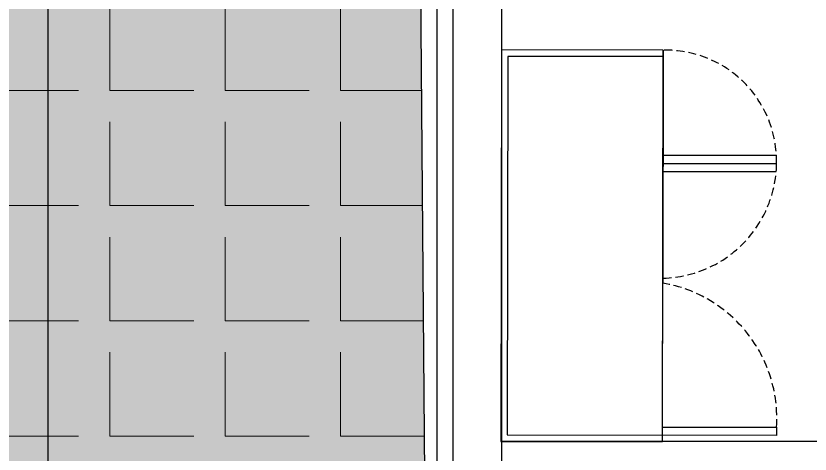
# Model space of a CAD drawing. Header units: millimetres. Extents: x -10496 to -5455, y -188 to 7293.
# Drawn here: x -7634.9 to -7389.5, y 2832.6 to 2968 of the extents above; entities that cross this region are included whole.
import ezdxf

# ---------------------------------------------------------------- set-up
doc = ezdxf.new("R2010")
doc.units = ezdxf.units.MM
doc.linetypes.add('300_Z4_FCD_F03$0$GESTRICHELT', pattern=[0.75, 0.5, -0.25])
for name, color, linetype, lineweight in [('.', 142, 'Continuous', 15), ('00 TEFRİŞ', 252, 'Continuous', 13), ('GJC_duvar', 10, 'Continuous', 30), ('GJC_ölçüler', 253, 'Continuous', 5)]:
    doc.layers.add(name, color=color, linetype=linetype, lineweight=lineweight)
for name, color, linetype in [('BET', 4, 'Continuous'), ('GJC ALAN', 2, 'Continuous'), ('S2000-002 Çizgi', 7, 'Continuous')]:
    doc.layers.add(name, color=color, linetype=linetype)

# ---------------------------------------------------------------- blocks, each defined once
blk = doc.blocks.new('A$Cb9d96c3e')
at = {"color": 4, "extrusion": (2.60199e-20, 4.6008e-07, 1)}
blk.add_lwpolyline([(151, 0), (151, 50), (30, 50.05), (30, 0.05), (151, 0)], dxfattribs=at)
blk.add_lwpolyline([(149, 2), (149, 50), (32, 50.05), (32, 2.05)], close=True, dxfattribs=at)
at = {"layer": 'S2000-002 Çizgi', "color": 252, "true_color": 0x939598, "elevation": 0}
for points in [[(62.49, 50.03), (62.43, 85.05)], [(65, 50.03), (64.95, 85.09)], [(67.51, 50.04), (67.46, 84.94)], [(30, 50.05), (102, 50.02)]]:
    blk.add_lwpolyline(points, dxfattribs=at)
at = {"layer": 'S2000-002 Çizgi', "color": 8, "ltscale": 5, "true_color": 0x7a7a7a, "extrusion": (2.60199e-20, 4.6008e-07, 1)}
blk.add_lwpolyline([(149.01, 85.2), (149, 50), (146.49, 50), (146.5, 85.2)], close=True, dxfattribs=at)
at = {"layer": 'S2000-002 Çizgi', "color": 8, "linetype": '300_Z4_FCD_F03$0$GESTRICHELT', "ltscale": 5, "true_color": 0x7a7a7a, "extrusion": (2.60199e-20, 4.6008e-07, 1)}
for centre, radius, start, end in [((143.8, 42.89, 0), 42.4, 86.3426, 170.3438), ((64.23, 50.85, 0), 34.24, 88.8026, 181.3507)]:
    blk.add_arc(centre, radius, start, end, dxfattribs=at)
at = {"layer": 'S2000-002 Çizgi', "color": 8, "linetype": '300_Z4_FCD_F03$0$GESTRICHELT', "ltscale": 5, "true_color": 0x7a7a7a, "extrusion": (-1.40493e-09, 4.60078e-07, 1)}
blk.add_arc((64.54, 49.16, 0), 35.94, 1.5865, 91.7923, dxfattribs=at)
blk = doc.blocks.new('rölöveteyit')
at = {"layer": '.'}
h = blk.add_hatch(color=1, dxfattribs=at)
h.dxf.hatch_style = 1
edge = h.paths.add_edge_path()
edge.add_line((30397.04, -28775.81), (30397.04, -29355.68))
edge.add_line((30397.04, -29355.68), (31597.05, -29355.68))
edge.add_line((31597.05, -29355.68), (31587.02, -28125.53))
edge.add_line((31587.02, -28125.53), (31667.03, -28125.53))
edge.add_line((31667.03, -28125.53), (31667.03, -28145.53))
edge.add_line((31667.03, -28145.53), (31867.04, -28145.68))
edge.add_line((31867.04, -28145.68), (31867.04, -27605.68))
edge.add_line((31867.04, -27605.68), (31667.03, -27605.53))
edge.add_line((31667.03, -27605.53), (31667.03, -27625.53))
edge.add_line((31667.03, -27625.53), (31587.05, -27625.53))
edge.add_line((31587.05, -27625.53), (31587.05, -27605.79))
edge.add_line((31587.05, -27605.79), (31367.05, -27605.79))
edge.add_line((31367.05, -27605.79), (30667.03, -27605.53))
edge.add_line((30667.03, -27605.53), (30667.03, -27625.53))
edge.add_line((30667.03, -27625.53), (30587.03, -27625.53))
edge.add_line((30587.03, -27625.53), (30587.03, -27605.68))
edge.add_line((30587.03, -27605.68), (30387.04, -27605.68))
edge.add_line((30387.04, -27605.68), (30387.04, -28165.53))
edge.add_line((30387.04, -28165.53), (30367.05, -28165.68))
edge.add_line((30367.05, -28165.68), (30366.95, -28345.53))
edge.add_line((30366.95, -28345.53), (30527.04, -28345.61))
edge.add_line((30527.04, -28345.61), (30527.05, -28345.65))
edge.add_line((30527.05, -28345.65), (30666.95, -28345.64))
edge.add_line((30666.95, -28345.64), (30667.15, -28715.53))
edge.add_line((30667.15, -28715.53), (30427, -28715.66))
edge.add_line((30427, -28715.66), (30427, -28775.81))
edge.add_line((30427, -28775.81), (30397.04, -28775.81))
at = {"color": 7, "true_color": 0xffffff}
blk.add_lwpolyline([(30397.04, -28775.81), (30397.04, -29355.68), (31597.05, -29355.68), (31587.02, -28125.53)], dxfattribs=at)
blk.add_lwpolyline([(30397.04, -28775.81), (30397.04, -29355.68), (31597.05, -29355.68), (31587.02, -28125.53)], dxfattribs=at)
at = {"layer": 'GJC_duvar'}
for points in [[(31477.05, -29355.52), (31477.05, -28365.68)], [(31597.05, -28365.68), (31597.05, -29355.7)], [(31617.04, -28365.68), (31617.04, -28995.68)]]:
    blk.add_lwpolyline(points, dxfattribs=at)
blk = doc.blocks.new('new ytong')
at = {"layer": '00 TEFRİŞ', "color": 8}
blk.add_line((-19093.34, 3825.56), (-19093.34, 2635.56), dxfattribs=at)
at = {"layer": 'GJC_duvar'}
for points in [[(-19108.34, 3825.56), (-19108.34, 2635.56)], [(-19093.34, 3825.56), (-19093.34, 2635.56)]]:
    blk.add_lwpolyline(points, dxfattribs=at)
at = {"layer": 'GJC_duvar', "color": 3}
blk.add_lwpolyline([(-18813.31, 3097.76), (-19093.34, 3097.76)], dxfattribs=at)

msp = doc.modelspace()

# ---------------------------------------------------------------- hatches: boundary and pattern name
at = {"layer": '.', "true_color": 0x636466}
h = msp.add_hatch(dxfattribs=at)
h.set_pattern_fill('ANGLE', color=251, scale=5.1)
h.set_pattern_definition([(0, (-89361.798, -2434.176), (0, 35.6235), [25.908, -9.7155]), (90, (-89361.798, -2434.176), (-35.6235, 2e-15), [25.908, -9.7155])])
edge = h.paths.add_edge_path()
edge.add_line((-8704.88, 2954.16), (-8704.88, 2374.3))
edge.add_line((-8704.88, 2374.3), (-7504.88, 2374.3))
edge.add_line((-7504.88, 2374.3), (-7514.91, 3604.45))
edge.add_line((-7514.91, 3604.45), (-7434.9, 3604.45))
edge.add_line((-7434.9, 3604.45), (-7434.9, 3584.45))
edge.add_line((-7434.9, 3584.45), (-7234.88, 3584.3))
edge.add_line((-7234.88, 3584.3), (-7234.88, 4124.3))
edge.add_line((-7234.88, 4124.3), (-7434.9, 4124.45))
edge.add_line((-7434.9, 4124.45), (-7434.9, 4104.45))
edge.add_line((-7434.9, 4104.45), (-7514.88, 4104.45))
edge.add_line((-7514.88, 4104.45), (-7514.88, 4124.18))
edge.add_line((-7514.88, 4124.18), (-7734.88, 4124.18))
edge.add_line((-7734.88, 4124.18), (-8434.89, 4124.45))
edge.add_line((-8434.89, 4124.45), (-8434.89, 4104.45))
edge.add_line((-8434.89, 4104.45), (-8514.9, 4104.45))
edge.add_line((-8514.9, 4104.45), (-8514.9, 4124.3))
edge.add_line((-8514.9, 4124.3), (-8714.88, 4124.3))
edge.add_line((-8714.88, 4124.3), (-8714.88, 3564.45))
edge.add_line((-8714.88, 3564.45), (-8734.88, 3564.3))
edge.add_line((-8734.88, 3564.3), (-8734.97, 3384.45))
edge.add_line((-8734.97, 3384.45), (-8574.88, 3384.36))
edge.add_line((-8574.88, 3384.36), (-8574.87, 3384.33))
edge.add_line((-8574.87, 3384.33), (-8434.97, 3384.33))
edge.add_line((-8434.97, 3384.33), (-8434.77, 3014.45))
edge.add_line((-8434.77, 3014.45), (-8674.92, 3014.32))
edge.add_line((-8674.92, 3014.32), (-8674.92, 2954.16))
edge.add_line((-8674.92, 2954.16), (-8704.88, 2954.16))

# ---------------------------------------------------------------- linework, layer by layer
at = {"color": 7, "true_color": 0xffffff}
msp.add_lwpolyline([(-8704.88, 2374.3), (-7504.88, 2374.3), (-7514.91, 3604.45), (-7434.9, 3604.45), (-7434.9, 3584.3), (-7234.88, 3584.3), (-7234.88, 4124.3)], dxfattribs=at)
at = {"layer": 'GJC_duvar'}
msp.add_line((-7484.88, 3564.3), (-7484.88, 2374.3), dxfattribs=at)
for points in [[(-7624.88, 2374.45), (-7624.88, 3364.29)], [(-7504.88, 3364.3), (-7504.88, 2374.27)]]:
    msp.add_lwpolyline(points, dxfattribs=at)

# ---------------------------------------------------------------- block references
at = {"layer": 'BET', "lineweight": 30, "rotation": 269.9125188345163}
msp.add_blockref('A$Cb9d96c3e', (-7484.88, 2987.5, 0), dxfattribs=at)

# ---------------------------------------------------------------- next in the draw order: block references
at = {"layer": 'GJC_ölçüler'}
msp.add_blockref('rölöveteyit', (-39101.92, 31729.97), dxfattribs=at)

# ---------------------------------------------------------------- next in the draw order: block references
at = {"layer": 'GJC_duvar', "color": 41, "true_color": 0xf4ee51}
msp.add_blockref('new ytong', (11608.46, -261.26), dxfattribs=at)

# ---------------------------------------------------------------- next in the draw order: linework, layer by layer
at = {"layer": 'GJC ALAN', "color": 40, "lineweight": 30, "true_color": 0xf8d731}
msp.add_lwpolyline([(-6154.88, 2952.3), (-7194.84, 2951.16), (-7194.84, 2951.16), (-7274.89, 2951.16), (-7274.89, 3031.16), (-7204.88, 3031.16), (-7204.88, 3068.13), (-7484.88, 3068.13), (-7484.88, 2374.3), (-7244.88, 2374.3), (-7244.88, 2604.3), (-7194.88, 2604.3), (-7194.88, 2376.71), (-7194.88, 2374.3), (-6187.88, 2374.3), (-6187.88, 2455.3), (-6154.88, 2455.3)], close=True, dxfattribs=at)

doc.saveas('drawing.dxf')
